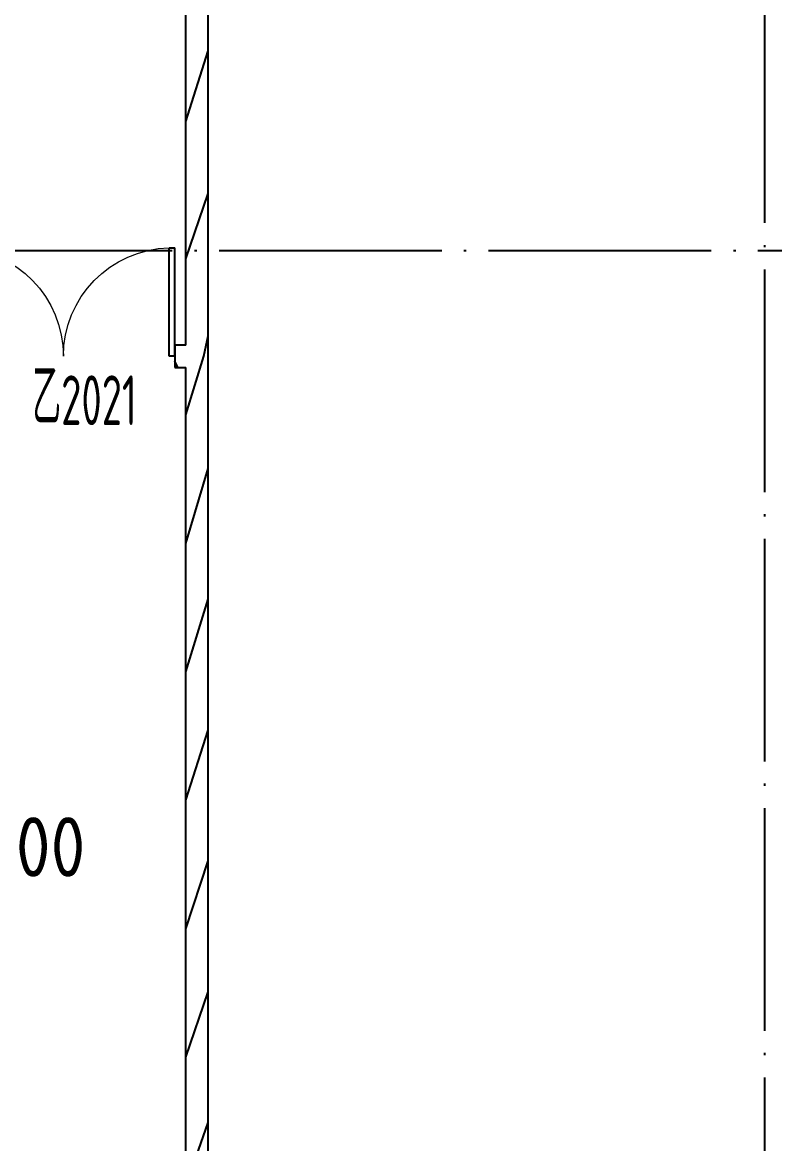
# Model space of a CAD drawing. Header units: inches. Extents: x 0 to 1813292486, y 0 to 3473589894.
# Drawn here: x 600644318 to 600651073, y 3473271594 to 3473281668 of the extents above; entities that cross this region are included whole.
import ezdxf

# ---------------------------------------------------------------- set-up
doc = ezdxf.new("R2010")
doc.units = ezdxf.units.IN
doc.header["$LTSCALE"] = 1000
doc.header["$MEASUREMENT"] = 0
doc.linetypes.add('AX-MALL-GIRD-200$0$DOTE', pattern=[2.4200000000000004, 2, -0.2, 0.02, -0.2])
for name, color, linetype in [('A-Anno-Note', 241, 'Continuous'), ('AX-MALL-DIM-P02$0$A-Anno-Dims', 3, 'Continuous'), ('AX-MALL-DIM-P02$0$A-Detl-Thin', 131, 'Continuous'), ('AX-MALL-GIRD-200$0$A-Grid', 222, 'AX-MALL-GIRD-200$0$DOTE'), ('AX-MALL-P02-200$0$A-Anno-Note', 241, 'Continuous'), ('AX-MALL-WALL-P02$0$A-Anno-Note', 241, 'Continuous'), ('AX-MALL-WALL-P02-QT$0$A-Wall', 2, 'Continuous'), ('AX-MALL-WALL-P02-QT$0$A-Wall-Patt', 13, 'Continuous'), ('AX-MALL-WALL-P02-QT$0$A-Wind', 4, 'Continuous'), ('AX-MALL-WORD-P02$0$A-Wind-Iden', 11, 'Continuous'), ('AX-MALL-ZTKD-P02$0$A-Anno-Note', 241, 'Continuous')]:
    doc.layers.add(name, color=color, linetype=linetype)
doc.styles.add('AX-MALL-DIM-P02$0$_TCH_DIM_T3', font='gbenor.shx')
doc.styles.add('AX-MALL-WORD-P02$0$_TCH_WINDOW', font='gbenor.shx', dxfattribs={"bigfont": 'gbcbig.shx'})
doc.dimstyles.new('AX-MALL-DIM-P02$0$_TCH_ARCH&&180', dxfattribs={"dimtxt": 535.5, "dimasz": 270, "dimexe": 450, "dimexo": 450, "dimgap": 137.25, "dimtad": 1, "dimdec": 0, "dimzin": 0, "dimdsep": 46, "dimtxsty": 'AX-MALL-DIM-P02$0$_TCH_DIM_T3', "dimblk": 'AX-MALL-DIM-P02$0$_ArchTick', "dimcen": 0.09, "dimclrt": 7, "dimazin": 2, "dimtfac": 1, "dimtdec": 0, "dimtix": 1, "dimtmove": 2, "dimatfit": 3, "dimfxl": 500, "dimtolj": 1, "dimtzin": 0, "dimarcsym": 0})
pattern_1 = [(45, (0, 359.0227), (-353.55353201463, 353.55353201463), [])]

# ---------------------------------------------------------------- blocks, each defined once
blk = doc.blocks.new('AX-MALL-WORD-P02')
at = {"layer": 'AX-MALL-WORD-P02$0$A-Wind-Iden', "style": 'AX-MALL-WORD-P02$0$_TCH_WINDOW', "width": 0.7}
for s, height, p in [('乙', 506.3829787234042, (600466637.6487503, 3473111186.651659)), ('2021', 446.25, (600466879.4473985, 3473111096.574565))]:
    blk.add_text(s, height=height, rotation=339.5681608562539, dxfattribs=at).set_placement(p)
blk = doc.blocks.new('AX-MALL-GIRD-200')
at = {"layer": 'AX-MALL-GIRD-200$0$A-Grid'}
for p, q in [((600241980.060326, 3473196551.41375), (600599876.0644244, 3473063224.650467)), ((600443023.064764, 3473028954.75598), (600481752.6037133, 3473132918.483062))]:
    blk.add_line(p, q, dxfattribs=at)
blk = doc.blocks.new('AX-MALL-WALL-P02-QT$0$$DorLib2D$00000002')
for p, q in [((-0.5, -5.684341886080802e-17), (-0.5000000000000007, 0.4875)), ((-0.4750000000000007, 0.4875), (-0.5000000000000007, 0.4875)), ((-0.475, -2.842170943040401e-17), (-0.4750000000000007, 0.4875)), ((0.475, -2.842170943040401e-17), (0.4750000000000007, 0.4875)), ((0.4750000000000007, 0.4875), (0.5000000000000007, 0.4875)), ((0.5, -5.684341886080802e-17), (0.5000000000000007, 0.4875)), ((-0.5, -5.684341886080802e-17), (-0.475, -2.842170943040401e-17)), ((0.5, -5.684341886080802e-17), (0.475, -2.842170943040401e-17))]:
    blk.add_line(p, q)
at = {"lineweight": 13}
for centre, start, end in [((-0.4875, -4.263256414560601e-17), 0, 88.53071641864632), ((0.4875, -4.263256414560601e-17), 91.4692835813537, 180)]:
    blk.add_arc(centre, 0.4875, start, end, dxfattribs=at)
blk = doc.blocks.new('AX-MALL-WALL-P02-QT')
at = {"layer": 'AX-MALL-WALL-P02-QT$0$A-Wall-Patt'}
h = blk.add_hatch(dxfattribs=at)
h.set_pattern_fill('普通砖', color=256, scale=200, style=0)
h.set_pattern_definition(pattern_1)
h.paths.add_polyline_path([(600468206.7946566, 3473111261.539371), (600468331.739743, 3473111214.993661), (600470164.47677, 3473116134.705521), (600470039.5316839, 3473116181.251232), (600469942.1498576, 3473116110.815273), (600468179.2313967, 3473111378.521041)])
h = blk.add_hatch(dxfattribs=at)
h.set_pattern_fill('普通砖', color=256, scale=200, style=0)
h.set_pattern_definition(pattern_1)
h.paths.add_polyline_path([(600468179.2313967, 3473111378.521041), (600468085.5225116, 3473111413.430351), (600468015.7039453, 3473111226.012722), (600468109.4128304, 3473111191.103412), (600468206.7946566, 3473111261.539371)])
h = blk.add_hatch(dxfattribs=at)
h.set_pattern_fill('普通砖', color=256, scale=200, style=0)
h.set_pattern_definition(pattern_1)
h.paths.add_polyline_path([(600462331.9261218, 3473095682.29366), (600462449.5251848, 3473095425.057465), (600468331.739743, 3473111214.993661), (600468206.7946566, 3473111261.539371), (600468109.4128304, 3473111191.103412)])
at = {"layer": 'AX-MALL-WALL-P02-QT$0$A-Wall'}
for p, q in [((600468179.2313967, 3473111378.521041), (600469942.1498576, 3473116110.815273)), ((600468331.739743, 3473111214.993661), (600470164.47677, 3473116134.705521)), ((600468085.5225116, 3473111413.430351), (600468015.7039453, 3473111226.012722)), ((600468179.2313967, 3473111378.521041), (600468085.5225116, 3473111413.430351)), ((600462331.9261218, 3473095682.29366), (600468109.4128304, 3473111191.103412)), ((600462449.5251848, 3473095425.057465), (600468331.739743, 3473111214.993661)), ((600468015.7039453, 3473111226.012722), (600468109.4128304, 3473111191.103412))]:
    blk.add_line(p, q, dxfattribs=at)
at = {"layer": 'AX-MALL-WALL-P02-QT$0$A-Wind'}
blk.add_blockref('AX-MALL-GIRD-200', (0, 0), dxfattribs=at)
at = {"layer": 'AX-MALL-WALL-P02-QT$0$A-Wind', "xscale": -2000, "yscale": 2000, "zscale": 200, "rotation": 339.5681613004138}
blk.add_blockref('AX-MALL-WALL-P02-QT$0$$DorLib2D$00000002', (600467113.5250818, 3473111668.814368), dxfattribs=at)
blk = doc.blocks.new('AX-MALL-WALL-P02')
at = {"layer": 'AX-MALL-WALL-P02$0$A-Anno-Note'}
blk.add_blockref('AX-MALL-WORD-P02', (0, 0), dxfattribs=at)
blk.add_blockref('AX-MALL-WALL-P02-QT', (0, 0), dxfattribs=at)
blk = doc.blocks.new('AX-MALL-ZTKD-P02')
at = {"layer": 'AX-MALL-ZTKD-P02$0$A-Anno-Note'}
blk.add_blockref('AX-MALL-GIRD-200', (0, 0), dxfattribs=at)
blk = doc.blocks.new('AX-MALL-DIM-P02$0$_ArchTick')
at = {"color": 0, "linetype": 'ByBlock', "const_width": 0.4}
blk.add_lwpolyline([(-0.5, -0.5), (0.5, 0.5)], dxfattribs=at)
blk = doc.blocks.new('*D1282')
at = {"layer": 'AX-MALL-DIM-P02$0$A-Anno-Dims', "color": 0, "lineweight": -2, "transparency": 16777216}
for p, q in [((600463696.9044298, 3473108512.992583), (600463264.0311195, 3473107351.008114)), ((600464633.9925308, 3473108163.899768), (600464201.1192205, 3473107001.9153)), ((600463421.1228937, 3473107772.697781), (600464358.2109947, 3473107423.604966))]:
    blk.add_line(p, q, dxfattribs=at)
at = {"layer": 'AX-MALL-DIM-P02$0$A-Anno-Dims', "color": 0, "lineweight": -2, "transparency": 16777216, "xscale": 270, "yscale": 270, "zscale": 270}
for p, rotation in [((600463421.1228937, 3473107772.697781), 159.5681613221348), ((600464358.2109947, 3473107423.604966), 339.5681613221348)]:
    blk.add_blockref('AX-MALL-DIM-P02$0$_ArchTick', p, dxfattribs=dict(at, rotation=rotation))
at = {"layer": 'AX-MALL-DIM-P02$0$A-Anno-Dims', "color": 7, "transparency": 16777216, "insert": (600465213.3630413, 3473107671.68467), "char_height": 535.5, "attachment_point": 5, "rotation": 339.5681613221348, "style": 'AX-MALL-DIM-P02$0$_TCH_DIM_T3'}
blk.add_mtext('\\A1;1000', dxfattribs=at)
blk = doc.blocks.new('AX-MALL-DIM-P02')
at = {"layer": 'AX-MALL-DIM-P02$0$A-Detl-Thin'}
blk.add_blockref('AX-MALL-ZTKD-P02', (-2.384185791015625e-06, 9.5367431640625e-07), dxfattribs=at)
at = {"layer": 'AX-MALL-DIM-P02$0$A-Anno-Dims'}
dim = blk.add_linear_dim(base=(600464358.2109947, 3473107423.604966), p1=(600463853.9962038, 3473108934.682249), p2=(600464791.0843049, 3473108585.589434), angle=339.5681612965329, dimstyle='AX-MALL-DIM-P02$0$_TCH_ARCH&&180', dxfattribs=at)
dim.commit()
dim.dimension.update_dxf_attribs({"geometry": '*D1282', "text_midpoint": (600465213.3630413, 3473107671.68467), "dimtype": 129})
blk = doc.blocks.new('AX-MALL-P02-200')
at = {"layer": 'AX-MALL-P02-200$0$A-Anno-Note'}
blk.add_blockref('AX-MALL-WALL-P02', (0, 0), dxfattribs=at)
blk.add_blockref('AX-MALL-DIM-P02', (0, 0), dxfattribs=at)

msp = doc.modelspace()

# ---------------------------------------------------------------- block references
at = {"layer": 'A-Anno-Note', "rotation": 20.43183869077545}
msp.add_blockref('AX-MALL-P02-200', (1250392458.527329, 9048125.682563305), dxfattribs=at)

doc.saveas('drawing.dxf')
